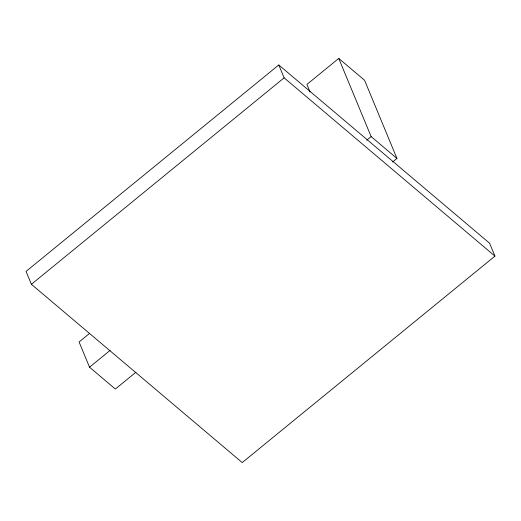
<?xml version="1.0" encoding="UTF-8"?>
<svg xmlns="http://www.w3.org/2000/svg" width="521" height="521" viewBox="0 0 521 521"><rect width="100%" height="100%" fill="white"/><g stroke="black" fill="none" stroke-linecap="round" stroke-linejoin="round"><path stroke-width="0.78" d="M278.781 64.956L26.05 271.408L31.39 284.297L242.219 462.576L494.95 256.124L489.61 243.242L278.781 64.956L284.121 77.844L494.95 256.124M31.39 284.297L284.121 77.844M392.587 162.005L396.95 158.436L364.57 80.254L338.748 58.424L306.928 84.415L310.041 91.937M89.684 333.316L79.075 341.978L89.527 367.201L115.343 389.037L135.935 372.215M366.764 140.169L371.128 136.6L338.748 58.424M89.527 367.201L110.113 350.379M371.128 136.6L396.95 158.436"/></g></svg>
